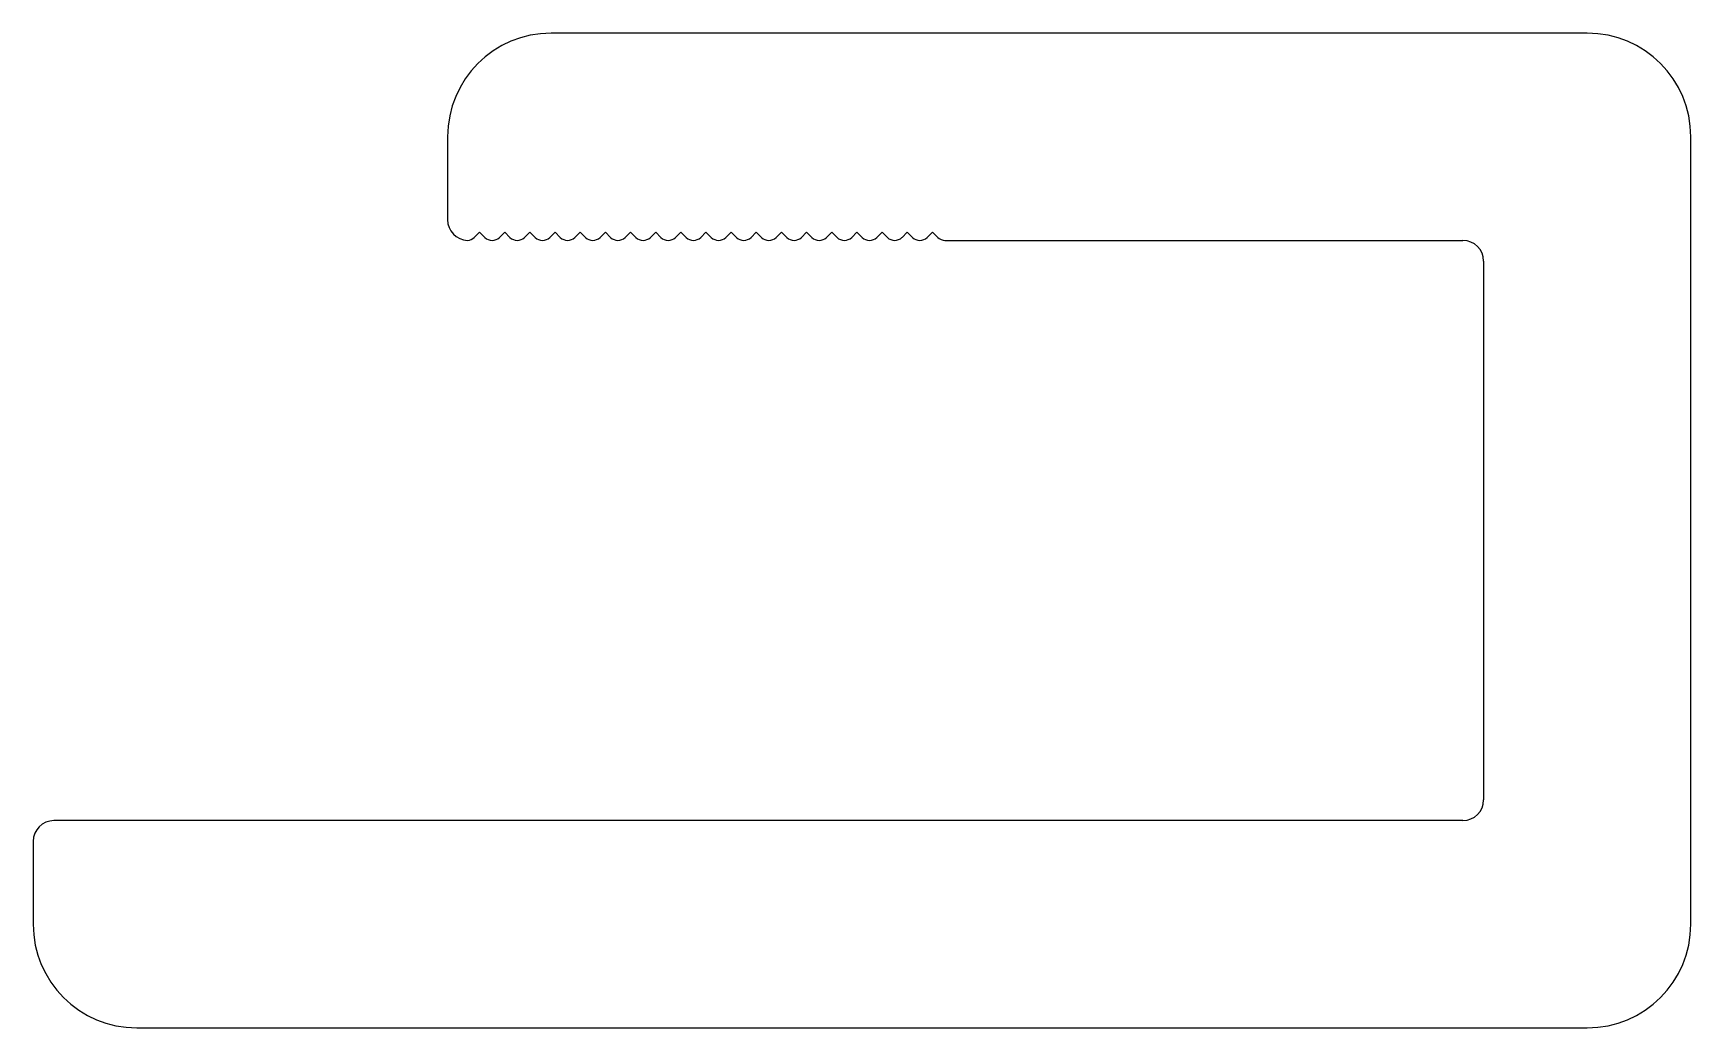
# Model space of a CAD drawing. Extents: x 881 to 921, y 543.8 to 567.8.
import ezdxf

# ---------------------------------------------------------------- set-up
doc = ezdxf.new("R2010")
doc.units = 0
doc.layers.get('0').update_dxf_attribs({"linetype": 'CONTINUOUS'})

msp = doc.modelspace()

# ---------------------------------------------------------------- linework, layer by layer
at = {"ltscale": 0.05}
for p, q in [((918.465, 567.762), (893.465, 567.762)), ((890.965, 565.262), (890.965, 563.262)), ((920.965, 546.262), (920.965, 565.262)), ((891.609, 562.835), (891.736, 562.962)), ((891.736, 562.962), (891.863, 562.835)), ((892.216, 562.835), (892.343, 562.962)), ((892.343, 562.962), (892.47, 562.835)), ((892.823, 562.835), (892.95, 562.962)), ((892.95, 562.962), (893.077, 562.835)), ((893.431, 562.835), (893.557, 562.962)), ((893.557, 562.962), (893.684, 562.835)), ((894.038, 562.835), (894.164, 562.962)), ((894.164, 562.962), (894.291, 562.835)), ((894.645, 562.835), (894.772, 562.962)), ((894.772, 562.962), (894.898, 562.835)), ((895.252, 562.835), (895.379, 562.962)), ((895.379, 562.962), (895.505, 562.835)), ((895.859, 562.835), (895.986, 562.962)), ((895.986, 562.962), (896.113, 562.835)), ((896.466, 562.835), (896.593, 562.962)), ((896.593, 562.962), (896.72, 562.835)), ((897.073, 562.835), (897.2, 562.962)), ((897.2, 562.962), (897.327, 562.835)), ((897.68, 562.835), (897.807, 562.962)), ((897.807, 562.962), (897.934, 562.835)), ((898.287, 562.835), (898.414, 562.962)), ((898.414, 562.962), (898.541, 562.835)), ((898.895, 562.835), (899.021, 562.962)), ((899.021, 562.962), (899.148, 562.835)), ((899.502, 562.835), (899.628, 562.962)), ((899.628, 562.962), (899.755, 562.835)), ((900.109, 562.835), (900.236, 562.962)), ((900.236, 562.962), (900.362, 562.835)), ((900.716, 562.835), (900.843, 562.962)), ((900.843, 562.962), (900.969, 562.835)), ((901.323, 562.835), (901.45, 562.962)), ((901.45, 562.962), (901.577, 562.835)), ((901.93, 562.835), (902.057, 562.962)), ((902.057, 562.962), (902.184, 562.835)), ((902.537, 562.835), (902.664, 562.962)), ((902.664, 562.962), (902.791, 562.835)), ((902.965, 562.762), (915.465, 562.762)), ((915.965, 562.262), (915.965, 549.262)), ((915.465, 548.762), (881.465, 548.762)), ((880.965, 548.262), (880.965, 546.262)), ((883.465, 543.762), (918.465, 543.762))]:
    msp.add_line(p, q, dxfattribs=at)
for centre, radius, start, end in [((893.465, 565.262), 2.5, 90, 180), ((918.465, 565.262), 2.5, 360, 90), ((891.465, 563.262), 0.5, 180, 267.8427), ((891.433, 563.012), 0.25, 273.051, 315), ((892.04, 563.012), 0.25, 225, 315), ((892.647, 563.012), 0.25, 225, 315), ((893.254, 563.012), 0.25, 225, 315), ((893.861, 563.012), 0.25, 225, 315), ((894.468, 563.012), 0.25, 225, 315), ((895.075, 563.012), 0.25, 225, 315), ((895.682, 563.012), 0.25, 225, 315), ((896.289, 563.012), 0.25, 225, 315), ((896.896, 563.012), 0.25, 225, 315), ((897.504, 563.012), 0.25, 225, 315), ((898.111, 563.012), 0.25, 225, 315), ((898.718, 563.012), 0.25, 225, 315), ((899.325, 563.012), 0.25, 225, 315), ((899.932, 563.012), 0.25, 225, 315), ((900.539, 563.012), 0.25, 225, 315), ((901.146, 563.012), 0.25, 225, 315), ((901.753, 563.012), 0.25, 225, 315), ((902.36, 563.012), 0.25, 225, 315), ((902.968, 563.012), 0.25, 225, 270.6652), ((915.465, 562.262), 0.5, 0, 90), ((915.465, 549.262), 0.5, 270, 0), ((881.465, 548.262), 0.5, 90, 180), ((883.465, 546.262), 2.5, 180, 270), ((918.465, 546.262), 2.5, 270, 0)]:
    msp.add_arc(centre, radius, start, end, dxfattribs=at)

doc.saveas('drawing.dxf')
